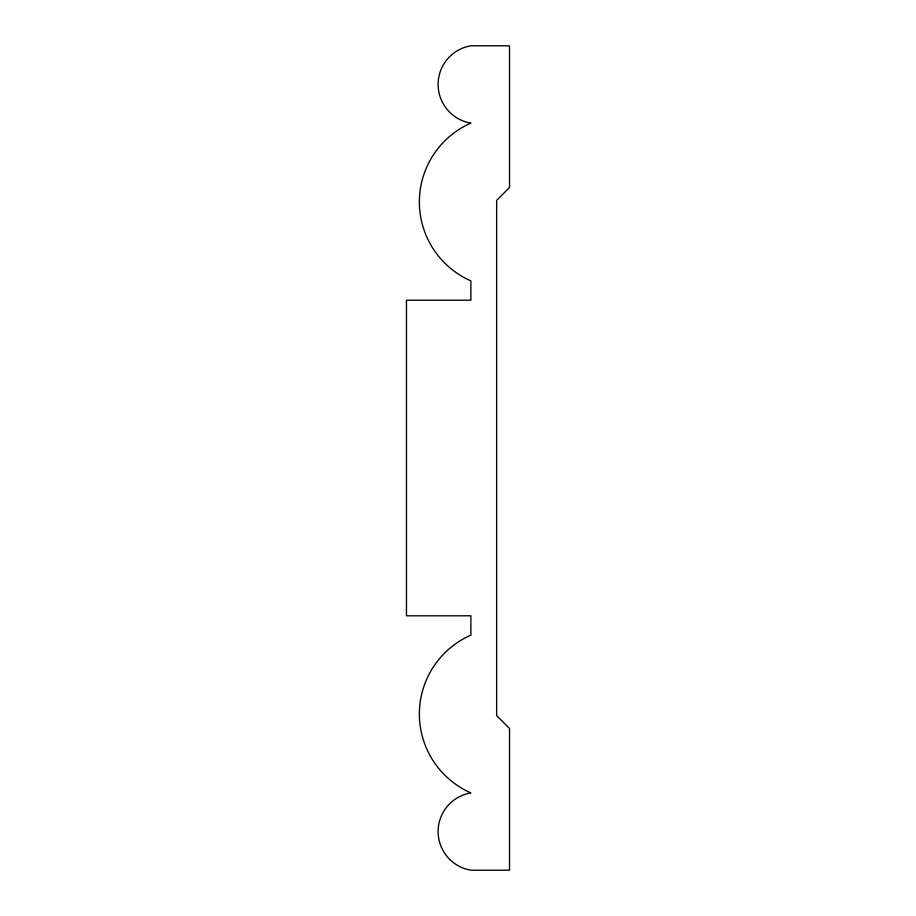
<?xml version="1.0" encoding="UTF-8"?>
<svg xmlns="http://www.w3.org/2000/svg" width="916" height="916" viewBox="0 0 916 916"><rect width="100%" height="100%" fill="white"/><g stroke="black" fill="none" stroke-linecap="round" stroke-linejoin="round"><path stroke-width="1.37" d="M509.525 187.494L496.644 200.375L496.644 715.625L509.525 728.506L509.525 870.2L470.881 870.2A39.17 39.17 0 0 1 470.881 792.913A86.173 86.173 0 0 1 470.881 635.12L470.881 615.792L406.475 615.792L406.475 300.208L470.881 300.208L470.881 280.88A86.173 86.173 0 0 1 470.881 123.088A39.17 39.17 0 0 1 470.881 45.8L509.525 45.8L509.525 187.494"/></g></svg>
